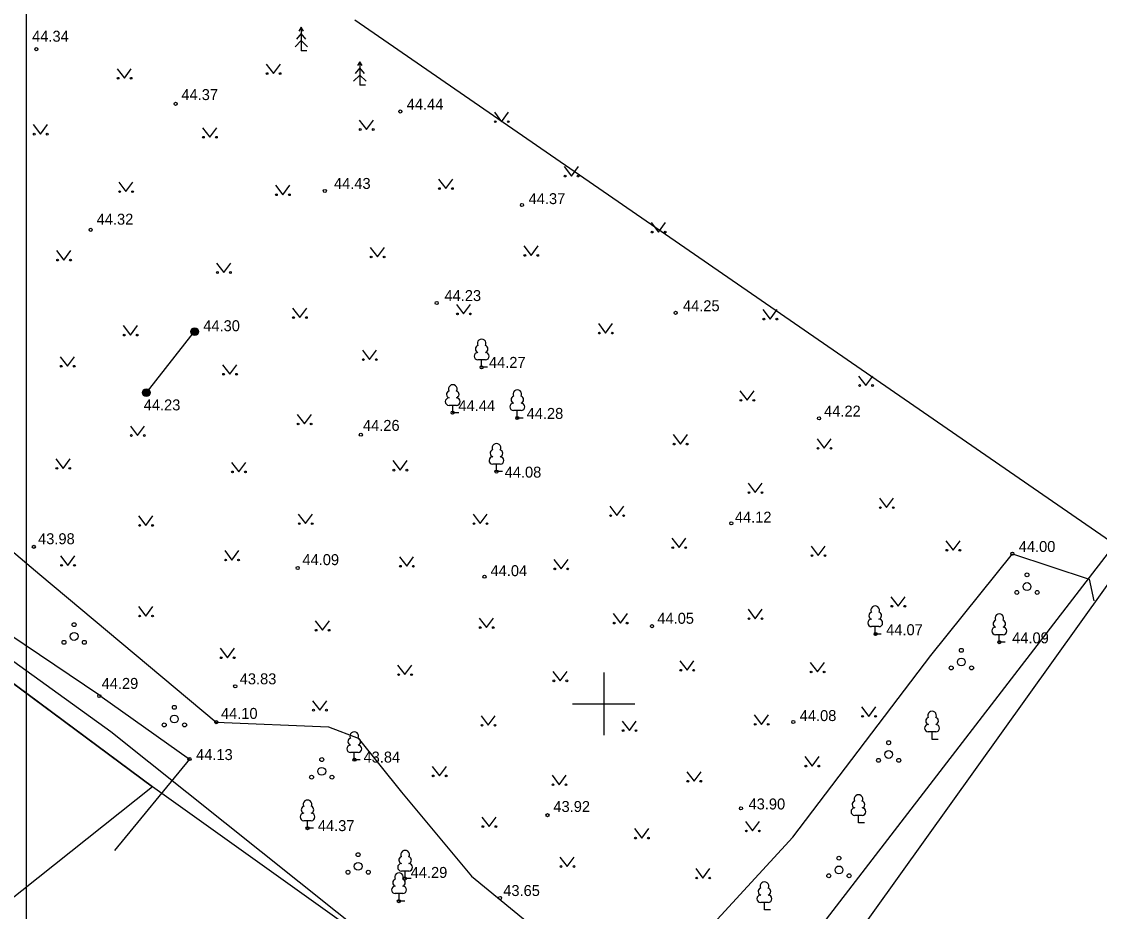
# Model space of a CAD drawing. Extents: x 641725 to 642061, y 6471807 to 6472044.
# Drawn here: x 641862.8 to 641931.7, y 6471836.7 to 6471893.6 of the extents above; entities that cross this region are included whole.
import ezdxf

# ---------------------------------------------------------------- set-up
doc = ezdxf.new("R2010")
doc.units = 0
for name, color, linetype in [('AED', 7, 'Continuous'), ('HALJASTUS', 7, 'Continuous'), ('KORGUS', 7, 'Continuous'), ('MOOTPIIR', 7, 'Continuous'), ('PIIR', 7, 'Continuous'), ('POST', 7, 'Continuous'), ('PUU', 7, 'Continuous'), ('VORK', 7, 'Continuous'), ('VORMISTUS', 7, 'Continuous')]:
    doc.layers.add(name, color=color, linetype=linetype)

msp = doc.modelspace()

# ---------------------------------------------------------------- linework, layer by layer
at = {"layer": 'AED'}
for points in [[(641867.767, 6471850.528), (641834.804, 6471872.729)], [(641867.767, 6471850.528), (641873.513, 6471846.47), (641868.705, 6471840.627)]]:
    msp.add_lwpolyline(points, dxfattribs=at)
at = {"layer": 'HALJASTUS'}
for p, q in [((641868.88, 6471890.592), (641869.344, 6471889.985)), ((641869.344, 6471889.985), (641869.789, 6471890.592)), ((641878.412, 6471890.89), (641878.875, 6471890.283)), ((641878.875, 6471890.283), (641879.32, 6471890.89)), ((641893.006, 6471887.81), (641893.469, 6471887.203)), ((641893.469, 6471887.203), (641893.915, 6471887.81)), ((641863.519, 6471887.015), (641863.982, 6471886.409)), ((641863.982, 6471886.409), (641864.428, 6471887.015)), ((641884.368, 6471887.313), (641884.832, 6471886.707)), ((641884.832, 6471886.707), (641885.277, 6471887.313)), ((641874.341, 6471886.817), (641874.804, 6471886.21)), ((641874.804, 6471886.21), (641875.25, 6471886.817)), ((641897.474, 6471884.333), (641897.937, 6471883.726)), ((641897.937, 6471883.726), (641898.383, 6471884.333)), ((641868.98, 6471883.339), (641869.443, 6471882.733)), ((641869.443, 6471882.733), (641869.889, 6471883.339)), ((641879.007, 6471883.141), (641879.471, 6471882.534)), ((641879.471, 6471882.534), (641879.916, 6471883.141)), ((641889.432, 6471883.538), (641889.895, 6471882.931)), ((641889.895, 6471882.931), (641890.341, 6471883.538)), ((641903.034, 6471880.756), (641903.497, 6471880.149)), ((641903.497, 6471880.149), (641903.943, 6471880.756)), ((641865.008, 6471878.968), (641865.472, 6471878.361)), ((641865.472, 6471878.361), (641865.917, 6471878.968)), ((641885.063, 6471879.167), (641885.527, 6471878.56)), ((641885.527, 6471878.56), (641885.972, 6471879.167)), ((641894.892, 6471879.266), (641895.356, 6471878.659)), ((641895.356, 6471878.659), (641895.801, 6471879.266)), ((641875.234, 6471878.173), (641875.698, 6471877.566)), ((641875.698, 6471877.566), (641876.143, 6471878.173)), ((641880.099, 6471875.292), (641880.563, 6471874.685)), ((641880.563, 6471874.685), (641881.008, 6471875.292)), ((641890.58, 6471875.525), (641891.043, 6471874.919)), ((641891.043, 6471874.919), (641891.489, 6471875.525)), ((641910.182, 6471875.192), (641910.645, 6471874.586)), ((641910.645, 6471874.586), (641911.091, 6471875.192)), ((641869.273, 6471874.171), (641869.737, 6471873.564)), ((641869.737, 6471873.564), (641870.182, 6471874.171)), ((641899.658, 6471874.298), (641900.121, 6471873.692)), ((641900.121, 6471873.692), (641900.567, 6471874.298)), ((641884.567, 6471872.609), (641885.03, 6471872.003)), ((641885.03, 6471872.003), (641885.476, 6471872.609)), ((641865.245, 6471872.183), (641865.709, 6471871.577)), ((641865.709, 6471871.577), (641866.154, 6471872.183)), ((641875.628, 6471871.673), (641876.091, 6471871.066)), ((641876.091, 6471871.066), (641876.537, 6471871.673)), ((641916.302, 6471870.951), (641916.766, 6471870.344)), ((641916.766, 6471870.344), (641917.211, 6471870.951)), ((641908.708, 6471870.003), (641909.172, 6471869.397)), ((641909.172, 6471869.397), (641909.617, 6471870.003)), ((641880.393, 6471868.493), (641880.857, 6471867.887)), ((641880.857, 6471867.887), (641881.302, 6471868.493)), ((641869.727, 6471867.755), (641870.191, 6471867.149)), ((641870.191, 6471867.149), (641870.636, 6471867.755)), ((641904.445, 6471867.204), (641904.908, 6471866.597)), ((641904.908, 6471866.597), (641905.354, 6471867.204)), ((641913.644, 6471866.938), (641914.107, 6471866.331)), ((641914.107, 6471866.331), (641914.553, 6471866.938)), ((641864.962, 6471865.655), (641865.425, 6471865.048)), ((641865.425, 6471865.048), (641865.871, 6471865.655)), ((641876.195, 6471865.428), (641876.658, 6471864.821)), ((641876.658, 6471864.821), (641877.104, 6471865.428)), ((641886.52, 6471865.541), (641886.984, 6471864.934)), ((641886.984, 6471864.934), (641887.429, 6471865.541)), ((641909.232, 6471864.109), (641909.695, 6471863.503)), ((641909.695, 6471863.503), (641910.141, 6471864.109)), ((641917.628, 6471863.144), (641918.092, 6471862.538)), ((641918.092, 6471862.538), (641918.537, 6471863.144)), ((641900.381, 6471862.633), (641900.845, 6471862.027)), ((641900.845, 6471862.027), (641901.29, 6471862.633)), ((641870.256, 6471862.009), (641870.72, 6471861.402)), ((641870.72, 6471861.402), (641871.165, 6471862.009)), ((641880.468, 6471862.122), (641880.931, 6471861.516)), ((641880.931, 6471861.516), (641881.377, 6471862.122)), ((641891.645, 6471862.122), (641892.108, 6471861.516)), ((641892.108, 6471861.516), (641892.553, 6471862.122)), ((641904.353, 6471860.59), (641904.816, 6471859.983)), ((641904.816, 6471859.983), (641905.262, 6471860.59)), ((641921.883, 6471860.419), (641922.347, 6471859.813)), ((641922.347, 6471859.813), (641922.792, 6471860.419)), ((641865.264, 6471859.454), (641865.727, 6471858.847)), ((641865.727, 6471858.847), (641866.173, 6471859.454)), ((641875.759, 6471859.795), (641876.223, 6471859.188)), ((641876.223, 6471859.188), (641876.668, 6471859.795)), ((641913.26, 6471860.079), (641913.723, 6471859.472)), ((641913.723, 6471859.472), (641914.169, 6471860.079)), ((641886.936, 6471859.397), (641887.399, 6471858.791)), ((641887.399, 6471858.791), (641887.845, 6471859.397)), ((641896.807, 6471859.227), (641897.271, 6471858.62)), ((641897.271, 6471858.62), (641897.716, 6471859.227)), ((641918.366, 6471856.843), (641918.829, 6471856.236)), ((641918.829, 6471856.236), (641919.275, 6471856.843)), ((641870.256, 6471856.218), (641870.72, 6471855.611)), ((641870.72, 6471855.611), (641871.165, 6471856.218)), ((641909.232, 6471856.048), (641909.695, 6471855.441)), ((641909.695, 6471855.441), (641910.141, 6471856.048)), ((641881.546, 6471855.31), (641882.009, 6471854.703)), ((641882.009, 6471854.703), (641882.455, 6471855.31)), ((641892.042, 6471855.48), (641892.505, 6471854.873)), ((641892.505, 6471854.873), (641892.951, 6471855.48)), ((641900.608, 6471855.764), (641901.072, 6471855.157)), ((641901.072, 6471855.157), (641901.517, 6471855.764)), ((641875.476, 6471853.55), (641875.939, 6471852.943)), ((641875.939, 6471852.943), (641876.385, 6471853.55)), ((641904.863, 6471852.755), (641905.327, 6471852.148)), ((641905.327, 6471852.148), (641905.772, 6471852.755)), ((641913.203, 6471852.641), (641913.666, 6471852.035)), ((641913.666, 6471852.035), (641914.112, 6471852.641)), ((641886.822, 6471852.471), (641887.286, 6471851.864)), ((641887.286, 6471851.864), (641887.731, 6471852.471)), ((641896.75, 6471852.074), (641897.214, 6471851.467)), ((641897.214, 6471851.467), (641897.659, 6471852.074)), ((641881.376, 6471850.2), (641881.839, 6471849.593)), ((641881.839, 6471849.593), (641882.285, 6471850.2)), ((641916.494, 6471849.803), (641916.957, 6471849.196)), ((641916.957, 6471849.196), (641917.403, 6471849.803)), ((641892.155, 6471849.235), (641892.619, 6471848.628)), ((641892.619, 6471848.628), (641893.064, 6471849.235)), ((641909.629, 6471849.292), (641910.092, 6471848.685)), ((641910.092, 6471848.685), (641910.538, 6471849.292)), ((641901.176, 6471848.894), (641901.639, 6471848.288)), ((641901.639, 6471848.288), (641902.085, 6471848.894)), ((641912.863, 6471846.624), (641913.326, 6471846.017)), ((641913.326, 6471846.017), (641913.772, 6471846.624)), ((641889.035, 6471845.999), (641889.498, 6471845.392)), ((641889.498, 6471845.392), (641889.944, 6471845.999)), ((641905.317, 6471845.658), (641905.781, 6471845.052)), ((641905.781, 6471845.052), (641906.226, 6471845.658)), ((641896.694, 6471845.431), (641897.157, 6471844.825)), ((641897.157, 6471844.825), (641897.603, 6471845.431)), ((641892.212, 6471842.763), (641892.675, 6471842.156)), ((641892.675, 6471842.156), (641893.121, 6471842.763)), ((641909.062, 6471842.479), (641909.525, 6471841.872)), ((641909.525, 6471841.872), (641909.971, 6471842.479)), ((641901.97, 6471842.025), (641902.433, 6471841.418)), ((641902.433, 6471841.418), (641902.879, 6471842.025)), ((641897.204, 6471840.208), (641897.668, 6471839.602)), ((641897.668, 6471839.602), (641898.113, 6471840.208)), ((641905.885, 6471839.47), (641906.348, 6471838.863)), ((641906.348, 6471838.863), (641906.793, 6471839.47))]:
    msp.add_line(p, q, dxfattribs=at)
msp.add_lwpolyline([(641843.842, 6471866.992), (641848.551, 6471869.588), (641854.309, 6471866.408), (641863.94, 6471858.261), (641875.225, 6471848.827), (641882.407, 6471848.525), (641884.294, 6471847.803), (641887.073, 6471844.352), (641891.541, 6471838.987), (641897.597, 6471834.02), (641905.341, 6471834.119), (641912.092, 6471841.471), (641920.928, 6471853.095), (641926.138, 6471859.59), (641931.055, 6471857.963), (641931.353, 6471856.572)], dxfattribs=at)
for centre in [(641868.943, 6471889.985), (641869.772, 6471889.985), (641878.474, 6471890.283), (641879.303, 6471890.283), (641893.068, 6471887.203), (641893.897, 6471887.203), (641863.581, 6471886.409), (641864.41, 6471886.409), (641884.431, 6471886.707), (641885.26, 6471886.707), (641874.403, 6471886.21), (641875.232, 6471886.21), (641897.536, 6471883.726), (641898.365, 6471883.726), (641889.494, 6471882.931), (641890.323, 6471882.931), (641869.042, 6471882.733), (641869.871, 6471882.733), (641879.07, 6471882.534), (641879.898, 6471882.534), (641903.096, 6471880.149), (641903.925, 6471880.149), (641865.071, 6471878.361), (641865.899, 6471878.361), (641885.126, 6471878.56), (641885.955, 6471878.56), (641894.955, 6471878.659), (641895.784, 6471878.659), (641875.297, 6471877.566), (641876.126, 6471877.566), (641880.162, 6471874.685), (641880.99, 6471874.685), (641890.642, 6471874.919), (641891.471, 6471874.919), (641910.244, 6471874.586), (641911.073, 6471874.586), (641869.336, 6471873.564), (641870.165, 6471873.564), (641899.72, 6471873.692), (641900.549, 6471873.692), (641884.629, 6471872.003), (641885.458, 6471872.003), (641865.308, 6471871.577), (641866.137, 6471871.577), (641875.69, 6471871.066), (641876.519, 6471871.066), (641916.365, 6471870.344), (641917.193, 6471870.344), (641908.771, 6471869.397), (641909.599, 6471869.397), (641880.455, 6471867.887), (641881.284, 6471867.887), (641869.79, 6471867.149), (641870.618, 6471867.149), (641904.507, 6471866.597), (641905.336, 6471866.597), (641913.706, 6471866.331), (641914.535, 6471866.331), (641865.024, 6471865.048), (641865.853, 6471865.048), (641886.583, 6471864.934), (641887.411, 6471864.934), (641876.257, 6471864.821), (641877.086, 6471864.821), (641909.294, 6471863.503), (641910.123, 6471863.503), (641917.691, 6471862.538), (641918.519, 6471862.538), (641880.53, 6471861.516), (641881.359, 6471861.516), (641891.707, 6471861.516), (641892.536, 6471861.516), (641900.444, 6471862.027), (641901.273, 6471862.027), (641870.319, 6471861.402), (641871.147, 6471861.402), (641904.415, 6471859.983), (641905.244, 6471859.983), (641913.322, 6471859.472), (641914.151, 6471859.472), (641921.946, 6471859.813), (641922.774, 6471859.813), (641865.326, 6471858.847), (641866.155, 6471858.847), (641875.822, 6471859.188), (641876.65, 6471859.188), (641886.998, 6471858.791), (641887.827, 6471858.791), (641896.87, 6471858.62), (641897.698, 6471858.62), (641918.428, 6471856.236), (641919.257, 6471856.236), (641870.319, 6471855.611), (641871.147, 6471855.611), (641909.294, 6471855.441), (641910.123, 6471855.441), (641881.608, 6471854.703), (641882.437, 6471854.703), (641892.104, 6471854.873), (641892.933, 6471854.873), (641900.671, 6471855.157), (641901.499, 6471855.157), (641875.538, 6471852.943), (641876.367, 6471852.943), (641886.885, 6471851.864), (641887.713, 6471851.864), (641904.926, 6471852.148), (641905.754, 6471852.148), (641913.265, 6471852.035), (641914.094, 6471852.035), (641896.813, 6471851.467), (641897.642, 6471851.467), (641881.438, 6471849.593), (641882.267, 6471849.593), (641916.556, 6471849.196), (641917.385, 6471849.196), (641892.217, 6471848.628), (641893.046, 6471848.628), (641909.691, 6471848.685), (641910.52, 6471848.685), (641901.238, 6471848.288), (641902.067, 6471848.288), (641912.925, 6471846.017), (641913.754, 6471846.017), (641889.097, 6471845.392), (641889.926, 6471845.392), (641905.38, 6471845.052), (641906.208, 6471845.052), (641896.756, 6471844.825), (641897.585, 6471844.825), (641892.274, 6471842.156), (641893.103, 6471842.156), (641909.124, 6471841.872), (641909.953, 6471841.872), (641902.032, 6471841.418), (641902.861, 6471841.418), (641897.267, 6471839.602), (641898.096, 6471839.602), (641905.947, 6471838.863), (641906.776, 6471838.863)]:
    msp.add_circle(centre, 0.055, dxfattribs=at)
at = {"layer": 'KORGUS'}
for centre in [(641863.711, 6471891.841), (641872.62, 6471888.349), (641886.992, 6471887.854), (641882.163, 6471882.78), (641894.771, 6471881.874), (641867.194, 6471880.296), (641889.319, 6471875.613), (641904.595, 6471874.985), (641873.836, 6471873.785), (641892.193, 6471871.506), (641870.737, 6471869.88), (641890.338, 6471868.604), (641894.474, 6471868.263), (641913.771, 6471868.241), (641884.465, 6471867.197), (641893.141, 6471864.841), (641908.16, 6471861.536), (641863.557, 6471860.035), (641926.138, 6471859.59), (641880.431, 6471858.684), (641892.376, 6471858.12), (641903.087, 6471854.96), (641917.386, 6471854.456), (641925.3, 6471853.943), (641876.434, 6471851.123), (641867.741, 6471850.503), (641875.225, 6471848.827), (641912.125, 6471848.836), (641873.513, 6471846.47), (641884.065, 6471846.426), (641896.407, 6471842.886), (641908.774, 6471843.317), (641881.054, 6471842.054), (641887.294, 6471838.838), (641886.897, 6471837.385), (641893.37, 6471837.591)]:
    msp.add_circle(centre, 0.1, dxfattribs=at)
at = {"layer": 'MOOTPIIR'}
msp.add_lwpolyline([(641884.083, 6471893.711), (641932.679, 6471860.198), (641904.897, 6471824.121), (641895.698, 6471828.77), (641885.384, 6471834.721), (641868.473, 6471848.203), (641831.863, 6471874.61)], dxfattribs=at)
at = {"layer": 'PIIR'}
for points in [[(641985.07, 6471931.45), (641908.89, 6471825.05), (641904.5, 6471820.87), (641871.15, 6471844.69), (641834.255, 6471872.056), (641833.43, 6471872.67), (641802.3, 6471891.52), (641764.55, 6471924.16), (641871.64, 6471996.91), (641877.52, 6472001.62), (641888.83, 6471988.61), (641936.82, 6471957.35), (641976.92, 6471936.05), (641985.07, 6471931.45)], [(641823.17, 6471806.55), (641797.01, 6471841.87), (641834.22, 6471872.06), (641871.15, 6471844.69), (641823.17, 6471806.55)]]:
    msp.add_lwpolyline(points, dxfattribs=at)
at = {"layer": 'POST'}
msp.add_lwpolyline([(641870.731, 6471869.864), (641873.834, 6471873.787)], dxfattribs=at)
for centre, radius in [((641873.836, 6471873.785), 0.25), ((641873.836, 6471873.785), 0.225), ((641873.836, 6471873.785), 0.2), ((641873.836, 6471873.785), 0.175), ((641873.836, 6471873.785), 0.15), ((641873.836, 6471873.785), 0.125), ((641873.836, 6471873.785), 0.1), ((641873.836, 6471873.785), 0.075), ((641873.836, 6471873.785), 0.05), ((641873.836, 6471873.785), 0.025), ((641870.747, 6471869.882), 0.25), ((641870.747, 6471869.882), 0.225), ((641870.747, 6471869.882), 0.2), ((641870.747, 6471869.882), 0.175), ((641870.747, 6471869.882), 0.15), ((641870.747, 6471869.882), 0.125), ((641870.747, 6471869.882), 0.1), ((641870.747, 6471869.882), 0.075), ((641870.747, 6471869.882), 0.05), ((641870.747, 6471869.882), 0.025)]:
    msp.add_circle(centre, radius, dxfattribs=at)
at = {"layer": 'PUU'}
for p, q in [((641880.658, 6471893.239), (641880.508, 6471892.989)), ((641880.808, 6471892.989), (641880.658, 6471893.239)), ((641880.658, 6471893.239), (641880.658, 6471891.739)), ((641880.658, 6471892.839), (641880.358, 6471892.489)), ((641880.958, 6471892.489), (641880.658, 6471892.839)), ((641880.658, 6471892.389), (641880.258, 6471891.989)), ((641881.058, 6471891.989), (641880.658, 6471892.389)), ((641881.018, 6471891.739), (641880.658, 6471891.739)), ((641884.408, 6471890.638), (641884.108, 6471890.288)), ((641884.408, 6471891.038), (641884.258, 6471890.788)), ((641884.558, 6471890.788), (641884.408, 6471891.038)), ((641884.408, 6471891.038), (641884.408, 6471889.538)), ((641884.708, 6471890.288), (641884.408, 6471890.638)), ((641884.408, 6471890.188), (641884.008, 6471889.788)), ((641884.808, 6471889.788), (641884.408, 6471890.188)), ((641884.768, 6471889.538), (641884.408, 6471889.538)), ((641892.433, 6471871.981), (641891.953, 6471871.981)), ((641892.193, 6471871.506), (641892.193, 6471871.981)), ((641892.573, 6471871.506), (641892.193, 6471871.506)), ((641890.586, 6471869.073), (641890.106, 6471869.073)), ((641890.346, 6471868.598), (641890.346, 6471869.073)), ((641890.726, 6471868.598), (641890.346, 6471868.598)), ((641894.714, 6471868.738), (641894.234, 6471868.738)), ((641894.474, 6471868.263), (641894.474, 6471868.738)), ((641894.854, 6471868.263), (641894.474, 6471868.263)), ((641893.381, 6471865.316), (641892.901, 6471865.316)), ((641893.141, 6471864.841), (641893.141, 6471865.316)), ((641893.521, 6471864.841), (641893.141, 6471864.841)), ((641917.603, 6471854.931), (641917.123, 6471854.931)), ((641917.363, 6471854.456), (641917.363, 6471854.931)), ((641917.743, 6471854.456), (641917.363, 6471854.456)), ((641925.54, 6471854.418), (641925.06, 6471854.418)), ((641925.3, 6471853.943), (641925.3, 6471854.418)), ((641925.68, 6471853.943), (641925.3, 6471853.943)), ((641921.24, 6471848.204), (641920.76, 6471848.204)), ((641921, 6471847.729), (641921, 6471848.204)), ((641921.38, 6471847.729), (641921, 6471847.729)), ((641884.288, 6471846.886), (641883.808, 6471846.886)), ((641884.048, 6471846.411), (641884.048, 6471846.886)), ((641884.428, 6471846.411), (641884.048, 6471846.411)), ((641881.297, 6471842.529), (641880.817, 6471842.529)), ((641881.057, 6471842.054), (641881.057, 6471842.529)), ((641916.532, 6471842.867), (641916.052, 6471842.867)), ((641916.292, 6471842.392), (641916.292, 6471842.867)), ((641916.672, 6471842.392), (641916.292, 6471842.392)), ((641881.437, 6471842.054), (641881.057, 6471842.054)), ((641887.54, 6471839.311), (641887.06, 6471839.311)), ((641887.3, 6471838.836), (641887.3, 6471839.311)), ((641887.68, 6471838.836), (641887.3, 6471838.836)), ((641887.148, 6471837.868), (641886.668, 6471837.868)), ((641886.908, 6471837.393), (641886.908, 6471837.868)), ((641887.288, 6471837.393), (641886.908, 6471837.393)), ((641910.518, 6471837.303), (641910.038, 6471837.303)), ((641910.278, 6471836.828), (641910.278, 6471837.303)), ((641910.658, 6471836.828), (641910.278, 6471836.828))]:
    msp.add_line(p, q, dxfattribs=at)
for centre, radius in [((641927.071, 6471858.243), 0.125), ((641927.071, 6471857.493), 0.25), ((641926.421, 6471857.118), 0.125), ((641927.721, 6471857.118), 0.125), ((641866.131, 6471855.056), 0.125), ((641865.481, 6471853.931), 0.125), ((641866.131, 6471854.306), 0.25), ((641866.781, 6471853.931), 0.125), ((641922.873, 6471853.418), 0.125), ((641922.873, 6471852.668), 0.25), ((641922.223, 6471852.293), 0.125), ((641923.523, 6471852.293), 0.125), ((641872.542, 6471849.776), 0.125), ((641872.542, 6471849.026), 0.25), ((641871.892, 6471848.651), 0.125), ((641873.192, 6471848.651), 0.125), ((641918.221, 6471847.513), 0.125), ((641881.968, 6471846.435), 0.125), ((641917.571, 6471846.388), 0.125), ((641918.221, 6471846.763), 0.25), ((641918.871, 6471846.388), 0.125), ((641881.968, 6471845.685), 0.25), ((641881.318, 6471845.31), 0.125), ((641882.618, 6471845.31), 0.125), ((641884.294, 6471840.36), 0.125), ((641915.043, 6471840.133), 0.125), ((641884.294, 6471839.61), 0.25), ((641915.043, 6471839.383), 0.25), ((641883.644, 6471839.235), 0.125), ((641884.944, 6471839.235), 0.125), ((641914.393, 6471839.008), 0.125), ((641915.693, 6471839.008), 0.125)]:
    msp.add_circle(centre, radius, dxfattribs=at)
for centre, radius, start, end in [((641892.193, 6471873.026), 0.277, 332.5799, 207.4201), ((641892.023, 6471872.679), 0.233, 109.02174, 253.14154), ((641892.363, 6471872.679), 0.233, 286.85082, 70.98591), ((641891.956, 6471872.219), 0.238, 90.0016, 269.3953), ((641892.431, 6471872.219), 0.238, 270.6047, 89.9984), ((641890.176, 6471869.771), 0.233, 109.02174, 253.14154), ((641890.346, 6471870.118), 0.277, 332.5799, 207.4201), ((641890.516, 6471869.771), 0.233, 286.85082, 70.98591), ((641894.474, 6471869.783), 0.277, 332.5799, 207.4201), ((641890.108, 6471869.31), 0.238, 90.0016, 269.3953), ((641890.583, 6471869.31), 0.238, 270.6047, 89.9984), ((641894.237, 6471868.976), 0.238, 90.0016, 269.3953), ((641894.304, 6471869.436), 0.233, 109.02174, 253.14154), ((641894.644, 6471869.436), 0.233, 286.85082, 70.98591), ((641894.712, 6471868.976), 0.238, 270.6047, 89.9984), ((641893.141, 6471866.361), 0.277, 332.5799, 207.4201), ((641892.904, 6471865.554), 0.238, 90.0016, 269.3953), ((641892.971, 6471866.014), 0.233, 109.02174, 253.14154), ((641893.311, 6471866.014), 0.233, 286.85082, 70.98591), ((641893.379, 6471865.554), 0.238, 270.6047, 89.9984), ((641917.363, 6471855.976), 0.277, 332.5799, 207.4201), ((641917.126, 6471855.169), 0.238, 90.0016, 269.3953), ((641917.193, 6471855.629), 0.233, 109.02174, 253.14154), ((641917.533, 6471855.629), 0.233, 286.85082, 70.98591), ((641917.601, 6471855.169), 0.238, 270.6047, 89.9984), ((641925.13, 6471855.115), 0.233, 109.02174, 253.14154), ((641925.3, 6471855.463), 0.277, 332.5799, 207.4201), ((641925.47, 6471855.115), 0.233, 286.85082, 70.98591), ((641925.062, 6471854.655), 0.238, 90.0016, 269.3953), ((641925.537, 6471854.655), 0.238, 270.6047, 89.9984), ((641920.83, 6471848.901), 0.233, 109.02174, 253.14154), ((641921, 6471849.249), 0.277, 332.5799, 207.4201), ((641921.171, 6471848.901), 0.233, 286.85082, 70.98591), ((641920.763, 6471848.441), 0.238, 90.0016, 269.3953), ((641921.238, 6471848.441), 0.238, 270.6047, 89.9984), ((641883.878, 6471847.583), 0.233, 109.02174, 253.14154), ((641884.048, 6471847.931), 0.277, 332.5799, 207.4201), ((641884.218, 6471847.583), 0.233, 286.85082, 70.98591), ((641883.811, 6471847.123), 0.238, 90.0016, 269.3953), ((641884.286, 6471847.123), 0.238, 270.6047, 89.9984), ((641881.057, 6471843.574), 0.277, 332.5799, 207.4201), ((641916.122, 6471843.564), 0.233, 109.02174, 253.14154), ((641916.292, 6471843.912), 0.277, 332.5799, 207.4201), ((641916.462, 6471843.564), 0.233, 286.85082, 70.98591), ((641880.819, 6471842.767), 0.238, 90.0016, 269.3953), ((641880.887, 6471843.227), 0.233, 109.02174, 253.14154), ((641881.227, 6471843.227), 0.233, 286.85082, 70.98591), ((641881.294, 6471842.767), 0.238, 270.6047, 89.9984), ((641916.054, 6471843.104), 0.238, 90.0016, 269.3953), ((641916.529, 6471843.104), 0.238, 270.6047, 89.9984), ((641887.13, 6471840.009), 0.233, 109.02174, 253.14154), ((641887.3, 6471840.356), 0.277, 332.5799, 207.4201), ((641887.47, 6471840.009), 0.233, 286.85082, 70.98591), ((641887.062, 6471839.549), 0.238, 90.0016, 269.3953), ((641887.537, 6471839.549), 0.238, 270.6047, 89.9984), ((641886.738, 6471838.566), 0.233, 109.02174, 253.14154), ((641886.908, 6471838.913), 0.277, 332.5799, 207.4201), ((641887.078, 6471838.566), 0.233, 286.85082, 70.98591), ((641886.671, 6471838.106), 0.238, 90.0016, 269.3953), ((641887.146, 6471838.106), 0.238, 270.6047, 89.9984), ((641910.108, 6471838.001), 0.233, 109.02174, 253.14154), ((641910.278, 6471838.348), 0.277, 332.5799, 207.4201), ((641910.448, 6471838.001), 0.233, 286.85082, 70.98591), ((641910.04, 6471837.541), 0.238, 90.0016, 269.3953), ((641910.515, 6471837.541), 0.238, 270.6047, 89.9984)]:
    msp.add_arc(centre, radius, start, end, dxfattribs=at)
at = {"layer": 'VORK'}
for p, q in [((641900, 6471852), (641900, 6471848)), ((641898, 6471850), (641902, 6471850))]:
    msp.add_line(p, q, dxfattribs=at)
at = {"layer": 'VORMISTUS'}
msp.add_lwpolyline([(642000.071, 6471817.05), (642000.071, 6472014.55), (641863.071, 6472014.55), (641863.071, 6471817.05)], close=True, dxfattribs=at)

# ---------------------------------------------------------------- texts
at = {"layer": 'KORGUS'}
for s, p in [('44.34', (641863.444, 6471892.317)), ('44.37', (641872.991, 6471888.587)), ('44.44', (641887.402, 6471887.97)), ('44.43', (641882.749, 6471882.909)), ('44.37', (641895.198, 6471881.936)), ('44.32', (641867.573, 6471880.623)), ('44.23', (641889.816, 6471875.74)), ('44.25', (641905.069, 6471875.091)), ('44.30', (641874.391, 6471873.814)), ('44.27', (641892.661, 6471871.472)), ('44.23', (641870.581, 6471868.753)), ('44.44', (641890.71, 6471868.706)), ('44.28', (641895.069, 6471868.21)), ('44.22', (641914.093, 6471868.357)), ('44.26', (641884.603, 6471867.443)), ('44.08', (641893.665, 6471864.458)), ('44.12', (641908.385, 6471861.581)), ('43.98', (641863.826, 6471860.2)), ('44.00', (641926.542, 6471859.704)), ('44.09', (641880.732, 6471858.865)), ('44.04', (641892.762, 6471858.159)), ('44.05', (641903.429, 6471855.115)), ('44.07', (641918.064, 6471854.384)), ('44.09', (641926.121, 6471853.865)), ('43.83', (641876.722, 6471851.246)), ('44.29', (641867.889, 6471850.954)), ('44.10', (641875.521, 6471849.036)), ('44.08', (641912.535, 6471848.897)), ('44.13', (641873.93, 6471846.403)), ('43.84', (641884.639, 6471846.246)), ('43.92', (641896.781, 6471843.086)), ('43.90', (641909.262, 6471843.248)), ('44.37', (641881.717, 6471841.863)), ('44.29', (641887.654, 6471838.873)), ('43.65', (641893.575, 6471837.715))]:
    msp.add_text(s, height=0.7, dxfattribs=at).set_placement(p)

doc.saveas('drawing.dxf')
